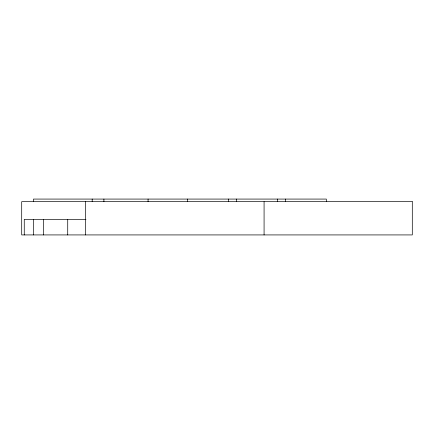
<?xml version="1.0" encoding="UTF-8"?>
<svg xmlns="http://www.w3.org/2000/svg" width="434" height="434" viewBox="0 0 434 434"><rect width="100%" height="100%" fill="white"/><g stroke="black" fill="none" stroke-linecap="round" stroke-linejoin="round"><path stroke-width="0.65" d="M85.965 219.338L24.261 219.338L24.261 234.924M326.335 201.674L326.335 199.076L33.467 199.076L33.467 201.674M285.485 199.076L285.485 201.674M277.342 199.076L277.342 201.674M264.078 201.674L264.078 234.924M236.492 199.076L236.492 201.674M228.349 199.076L228.349 201.674M187.499 199.076L187.499 201.674M148.075 199.076L148.075 201.674M103.905 199.076L103.905 201.674M92.198 199.076L92.198 201.674M85.498 201.674L85.498 234.924M67.72 219.338L67.72 234.924M43.568 219.338L43.568 234.924M33.434 219.338L33.434 234.924M412.3 201.674L21.7 201.674L21.7 234.924L412.3 234.924L412.3 201.674"/></g></svg>
